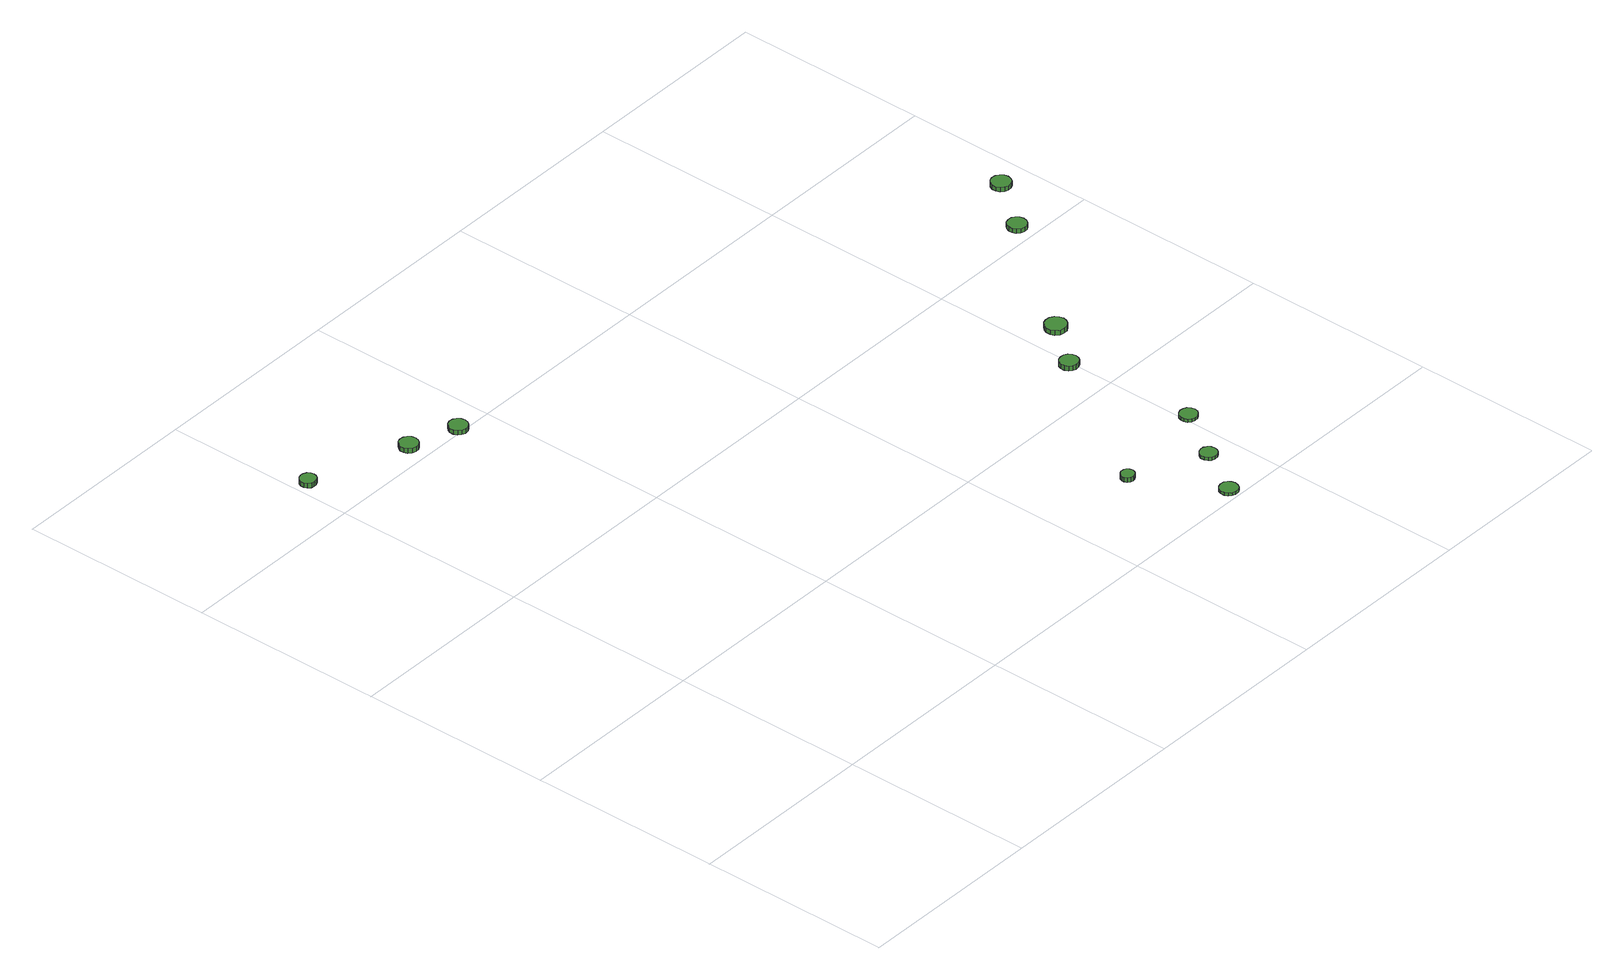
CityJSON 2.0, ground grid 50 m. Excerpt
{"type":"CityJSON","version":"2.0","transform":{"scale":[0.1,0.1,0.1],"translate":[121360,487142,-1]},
"CityObjects":{
"tree1":{"type":"SolitaryVegetationObject","attributes":{"function":"something"},"geometry":[{"type":"MultiSurface","lod":"1","boundaries":[[[0,1,2,3,4,5,6,7,8,9,10,11,12,13,14]],[[15,16,17,18,19,20,21,22,23,24,25,26,27,28,29]],[[0,29,28,1]],[[1,28,27,2]],[[2,27,26,3]],[[3,26,25,4]],[[4,25,24,5]],[[5,24,23,6]],[[6,23,22,7]],[[7,22,21,8]],[[8,21,20,9]],[[9,20,19,10]],[[10,19,18,11]],[[11,18,17,12]],[[12,17,16,13]],[[13,16,15,14]],[[14,15,29,0]]]}]},
"tree2":{"type":"SolitaryVegetationObject","attributes":{"function":"something"},"geometry":[{"type":"MultiSurface","lod":"1","boundaries":[[[30,31,32,33,34,35,36,37,38,39,40,41,42,43,44]],[[45,46,47,48,49,50,51,52,53,54,55,56,57,58,59]],[[30,59,58,31]],[[31,58,57,32]],[[32,57,56,33]],[[33,56,55,34]],[[34,55,54,35]],[[35,54,53,36]],[[36,53,52,37]],[[37,52,51,38]],[[38,51,50,39]],[[39,50,49,40]],[[40,49,48,41]],[[41,48,47,42]],[[42,47,46,43]],[[43,46,45,44]],[[44,45,59,30]]]}]},
"tree3":{"type":"SolitaryVegetationObject","attributes":{"function":"something"},"geometry":[{"type":"MultiSurface","lod":"1","boundaries":[[[60,61,62,63,64,65,66,67,68,69,70,71,72,73,74]],[[75,76,77,78,79,80,81,82,83,84,85,86,87,88,89]],[[60,89,88,61]],[[61,88,87,62]],[[62,87,86,63]],[[63,86,85,64]],[[64,85,84,65]],[[65,84,83,66]],[[66,83,82,67]],[[67,82,81,68]],[[68,81,80,69]],[[69,80,79,70]],[[70,79,78,71]],[[71,78,77,72]],[[72,77,76,73]],[[73,76,75,74]],[[74,75,89,60]]]}]},
"tree4":{"type":"SolitaryVegetationObject","attributes":{"function":"something"},"geometry":[{"type":"MultiSurface","lod":"1","boundaries":[[[90,91,92,93,94,95,96,97,98,99,100,101,102,103,104]],[[105,106,107,108,109,110,111,112,113,114,115,116,117,118,119]],[[90,119,118,91]],[[91,118,117,92]],[[92,117,116,93]],[[93,116,115,94]],[[94,115,114,95]],[[95,114,113,96]],[[96,113,112,97]],[[97,112,111,98]],[[98,111,110,99]],[[99,110,109,100]],[[100,109,108,101]],[[101,108,107,102]],[[102,107,106,103]],[[103,106,105,104]],[[104,105,119,90]]]}]},
"tree5":{"type":"SolitaryVegetationObject","attributes":{"function":"something"},"geometry":[{"type":"MultiSurface","lod":"1","boundaries":[[[120,121,122,123,124,125,126,127,128,129,130,131,132,133,134]],[[135,136,137,138,139,140,141,142,143,144,145,146,147,148,149]],[[120,149,148,121]],[[121,148,147,122]],[[122,147,146,123]],[[123,146,145,124]],[[124,145,144,125]],[[125,144,143,126]],[[126,143,142,127]],[[127,142,141,128]],[[128,141,140,129]],[[129,140,139,130]],[[130,139,138,131]],[[131,138,137,132]],[[132,137,136,133]],[[133,136,135,134]],[[134,135,149,120]]]}]},
"tree6":{"type":"SolitaryVegetationObject","attributes":{"function":"something"},"geometry":[{"type":"MultiSurface","lod":"1","boundaries":[[[150,151,152,153,154,155,156,157,158,159,160,161,162,163,164]],[[165,166,167,168,169,170,171,172,173,174,175,176,177,178,179]],[[150,179,178,151]],[[151,178,177,152]],[[152,177,176,153]],[[153,176,175,154]],[[154,175,174,155]],[[155,174,173,156]],[[156,173,172,157]],[[157,172,171,158]],[[158,171,170,159]],[[159,170,169,160]],[[160,169,168,161]],[[161,168,167,162]],[[162,167,166,163]],[[163,166,165,164]],[[164,165,179,150]]]}]},
"tree7":{"type":"SolitaryVegetationObject","attributes":{"function":"something"},"geometry":[{"type":"MultiSurface","lod":"1","boundaries":[[[180,181,182,183,184,185,186,187,188,189,190,191,192,193,194]],[[195,196,197,198,199,200,201,202,203,204,205,206,207,208,209]],[[180,209,208,181]],[[181,208,207,182]],[[182,207,206,183]],[[183,206,205,184]],[[184,205,204,185]],[[185,204,203,186]],[[186,203,202,187]],[[187,202,201,188]],[[188,201,200,189]],[[189,200,199,190]],[[190,199,198,191]],[[191,198,197,192]],[[192,197,196,193]],[[193,196,195,194]],[[194,195,209,180]]]}]},
"tree8":{"type":"SolitaryVegetationObject","attributes":{"function":"something"},"geometry":[{"type":"MultiSurface","lod":"1","boundaries":[[[210,211,212,213,214,215,216,217,218,219,220,221,222,223,224]],[[225,226,227,228,229,230,231,232,233,234,235,236,237,238,239]],[[210,239,238,211]],[[211,238,237,212]],[[212,237,236,213]],[[213,236,235,214]],[[214,235,234,215]],[[215,234,233,216]],[[216,233,232,217]],[[217,232,231,218]],[[218,231,230,219]],[[219,230,229,220]],[[220,229,228,221]],[[221,228,227,222]],[[222,227,226,223]],[[223,226,225,224]],[[224,225,239,210]]]}]},
"tree9":{"type":"SolitaryVegetationObject","attributes":{"function":"something"},"geometry":[{"type":"MultiSurface","lod":"1","boundaries":[[[240,241,242,243,244,245,246,247,248,249,250,251,252,253,254]],[[255,256,257,258,259,260,261,262,263,264,265,266,267,268,269]],[[240,269,268,241]],[[241,268,267,242]],[[242,267,266,243]],[[243,266,265,244]],[[244,265,264,245]],[[245,264,263,246]],[[246,263,262,247]],[[247,262,261,248]],[[248,261,260,249]],[[249,260,259,250]],[[250,259,258,251]],[[251,258,257,252]],[[252,257,256,253]],[[253,256,255,254]],[[254,255,269,240]]]}]},
"tree10":{"type":"SolitaryVegetationObject","attributes":{"function":"something"},"geometry":[{"type":"MultiSurface","lod":"1","boundaries":[[[270,271,272,273,274,275,276,277,278,279,280,281,282,283,284]],[[285,286,287,288,289,290,291,292,293,294,295,296,297,298,299]],[[270,299,298,271]],[[271,298,297,272]],[[272,297,296,273]],[[273,296,295,274]],[[274,295,294,275]],[[275,294,293,276]],[[276,293,292,277]],[[277,292,291,278]],[[278,291,290,279]],[[279,290,289,280]],[[280,289,288,281]],[[281,288,287,282]],[[282,287,286,283]],[[283,286,285,284]],[[284,285,299,270]]]}]},
"tree11":{"type":"SolitaryVegetationObject","attributes":{"function":"something"},"geometry":[{"type":"MultiSurface","lod":"1","boundaries":[[[300,301,302,303,304,305,306,307,308,309,310,311,312,313,314]],[[315,316,317,318,319,320,321,322,323,324,325,326,327,328,329]],[[300,329,328,301]],[[301,328,327,302]],[[302,327,326,303]],[[303,326,325,304]],[[304,325,324,305]],[[305,324,323,306]],[[306,323,322,307]],[[307,322,321,308]],[[308,321,320,309]],[[309,320,319,310]],[[310,319,318,311]],[[311,318,317,312]],[[312,317,316,313]],[[313,316,315,314]],[[314,315,329,300]]]}]}
},
"vertices":[
[49,1630,29],[47,1639,29],[42,1646,29],[34,1650,29],[26,1651,29],[18,1648,29],[11,1642,29],[8,1635,29],[8,1626,29],[11,1618,29],[18,1612,29],[26,1610,29],[34,1611,29],[42,1615,29],[47,1622,29],[47,1622,16],[42,1615,16],[34,1611,16],[26,1610,16],[18,1612,16],[11,1618,16],[8,1626,16],[8,1635,16],[11,1642,16],[18,1648,16],[26,1651,16],[34,1650,16],[42,1646,16],[47,1639,16],[49,1630,16],
[302,1544,30],[300,1554,30],[294,1562,30],[286,1567,30],[276,1568,30],[266,1565,30],[259,1558,30],[255,1549,30],[255,1539,30],[259,1530,30],[266,1523,30],[276,1520,30],[286,1521,30],[294,1526,30],[300,1534,30],[300,1534,17],[294,1526,17],[286,1521,17],[276,1520,17],[266,1523,17],[259,1530,17],[255,1539,17],[255,1549,17],[259,1558,17],[266,1565,17],[276,1568,17],[286,1567,17],[294,1562,17],[300,1554,17],[302,1544,17],
[427,1503,30],[425,1513,30],[419,1521,30],[411,1526,30],[401,1527,30],[391,1524,30],[384,1517,30],[380,1508,30],[380,1498,30],[384,1489,30],[391,1482,30],[401,1479,30],[411,1480,30],[419,1485,30],[425,1493,30],[425,1493,18],[419,1485,18],[411,1480,18],[401,1479,18],[391,1482,18],[384,1489,18],[380,1498,18],[380,1508,18],[384,1517,18],[391,1524,18],[401,1527,18],[411,1526,18],[419,1521,18],[425,1513,18],[427,1503,18],
[1264,236,18],[1262,243,18],[1258,249,18],[1252,252,18],[1245,253,18],[1238,251,18],[1232,246,18],[1229,239,18],[1229,232,18],[1232,225,18],[1238,220,18],[1245,218,18],[1252,219,18],[1258,223,18],[1262,228,18],[1262,228,6],[1258,223,6],[1252,219,6],[1245,218,6],[1238,220,6],[1232,225,6],[1229,232,6],[1229,239,6],[1232,246,6],[1238,251,6],[1245,253,6],[1252,252,6],[1258,249,6],[1262,243,6],[1264,236,6],
[1380,30,14],[1378,39,14],[1373,47,14],[1365,52,14],[1355,53,14],[1346,50,14],[1339,44,14],[1335,35,14],[1335,25,14],[1339,17,14],[1346,10,14],[1355,7,14],[1365,8,14],[1373,13,14],[1378,21,14],[1378,21,6],[1373,13,6],[1365,8,6],[1355,7,6],[1346,10,6],[1339,17,6],[1335,25,6],[1335,35,6],[1339,44,6],[1346,50,6],[1355,53,6],[1365,52,6],[1373,47,6],[1378,39,6],[1380,30,6],
[1453,152,14],[1451,161,14],[1446,168,14],[1438,173,14],[1429,174,14],[1420,171,14],[1414,165,14],[1410,157,14],[1410,147,14],[1414,139,14],[1420,133,14],[1429,130,14],[1438,131,14],[1446,136,14],[1451,143,14],[1451,143,6],[1446,136,6],[1438,131,6],[1429,130,6],[1420,133,6],[1414,139,6],[1410,147,6],[1410,157,6],[1414,165,6],[1420,171,6],[1429,174,6],[1438,173,6],[1446,168,6],[1451,161,6],[1453,152,6],
[1538,283,14],[1536,292,14],[1530,300,14],[1522,304,14],[1513,305,14],[1504,302,14],[1497,296,14],[1493,287,14],[1493,278,14],[1497,269,14],[1504,263,14],[1513,260,14],[1522,261,14],[1530,266,14],[1536,273,14],[1536,273,6],[1530,266,6],[1522,261,6],[1513,260,6],[1504,263,6],[1497,269,6],[1493,278,6],[1493,287,6],[1497,296,6],[1504,302,6],[1513,305,6],[1522,304,6],[1530,300,6],[1536,292,6],[1538,283,6],
[1516,616,20],[1514,625,20],[1508,633,20],[1500,638,20],[1490,639,20],[1480,636,20],[1473,630,20],[1469,621,20],[1469,611,20],[1473,601,20],[1480,595,20],[1490,592,20],[1500,593,20],[1508,598,20],[1514,606,20],[1514,606,7],[1508,598,7],[1500,593,7],[1490,592,7],[1480,595,7],[1473,601,7],[1469,611,7],[1469,621,7],[1473,630,7],[1480,636,7],[1490,639,7],[1500,638,7],[1508,633,7],[1514,625,7],[1516,616,7],
[1603,725,25],[1600,736,25],[1594,745,25],[1584,751,25],[1573,752,25],[1562,749,25],[1553,741,25],[1549,731,25],[1549,719,25],[1553,709,25],[1562,701,25],[1573,698,25],[1584,699,25],[1594,705,25],[1600,714,25],[1600,714,12],[1594,705,12],[1584,699,12],[1573,698,12],[1562,701,12],[1553,709,12],[1549,719,12],[1549,731,12],[1553,741,12],[1562,749,12],[1573,752,12],[1584,751,12],[1594,745,12],[1600,736,12],[1603,725,12],
[1843,1045,21],[1841,1055,21],[1835,1063,21],[1827,1068,21],[1817,1069,21],[1807,1066,21],[1800,1059,21],[1796,1050,21],[1796,1040,21],[1800,1031,21],[1807,1024,21],[1817,1021,21],[1827,1022,21],[1835,1027,21],[1841,1035,21],[1841,1035,9],[1835,1027,9],[1827,1022,9],[1817,1021,9],[1807,1024,9],[1800,1031,9],[1796,1040,9],[1796,1050,9],[1800,1059,9],[1807,1066,9],[1817,1069,9],[1827,1068,9],[1835,1063,9],[1841,1055,9],[1843,1045,9],
[1947,1179,18],[1945,1189,18],[1939,1197,18],[1930,1203,18],[1920,1204,18],[1910,1201,18],[1902,1194,18],[1898,1184,18],[1898,1174,18],[1902,1164,18],[1910,1157,18],[1920,1154,18],[1930,1155,18],[1939,1160,18],[1945,1169,18],[1945,1169,6],[1939,1160,6],[1930,1155,6],[1920,1154,6],[1910,1157,6],[1902,1164,6],[1898,1174,6],[1898,1184,6],[1902,1194,6],[1910,1201,6],[1920,1204,6],[1930,1203,6],[1939,1197,6],[1945,1189,6],[1947,1179,6]
]}
